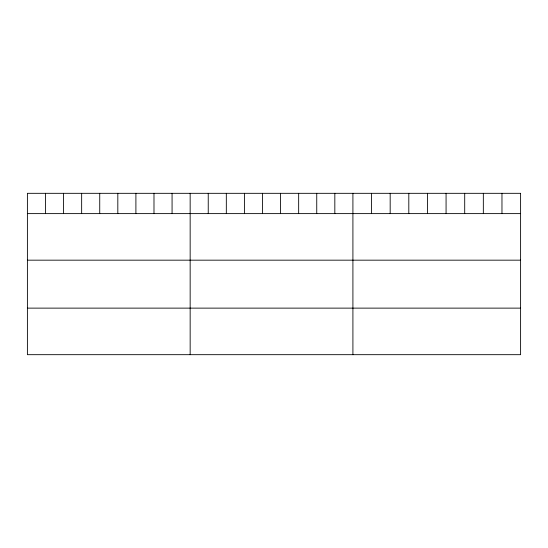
<?xml version="1.0" encoding="UTF-8"?>
<svg xmlns="http://www.w3.org/2000/svg" width="548" height="548" viewBox="0 0 548 548"><rect width="100%" height="100%" fill="white"/><g stroke="black" fill="none" stroke-linecap="round" stroke-linejoin="round"><path stroke-width="0.82" d="M27.4 213.617L520.6 213.617M27.4 260.17L520.6 260.17M27.4 308.127L520.6 308.127M501.968 193.321L501.968 213.617M483.336 193.321L483.336 213.617M464.704 193.321L464.704 213.617M446.072 193.321L446.072 213.617M427.44 193.321L427.44 213.617M408.808 193.321L408.808 213.617M390.176 193.321L390.176 213.617M371.544 193.321L371.544 213.617M352.912 193.321L352.912 354.679M334.828 193.321L334.828 213.617M316.744 193.321L316.744 213.617M298.66 193.321L298.66 213.617M280.576 193.321L280.576 213.617M262.492 193.321L262.492 213.617M244.408 193.321L244.408 213.617M226.324 193.321L226.324 213.617M208.24 193.321L208.24 213.617M190.156 193.321L190.156 354.679M172.072 193.321L172.072 213.617M153.988 193.321L153.988 213.617M135.904 193.321L135.904 213.617M117.82 193.321L117.82 213.617M99.736 193.321L99.736 213.617M81.652 193.321L81.652 213.617M63.568 193.321L63.568 213.617M45.484 193.321L45.484 213.617M520.6 193.321L27.4 193.321L27.4 354.679L520.6 354.679L520.6 193.321"/></g></svg>
